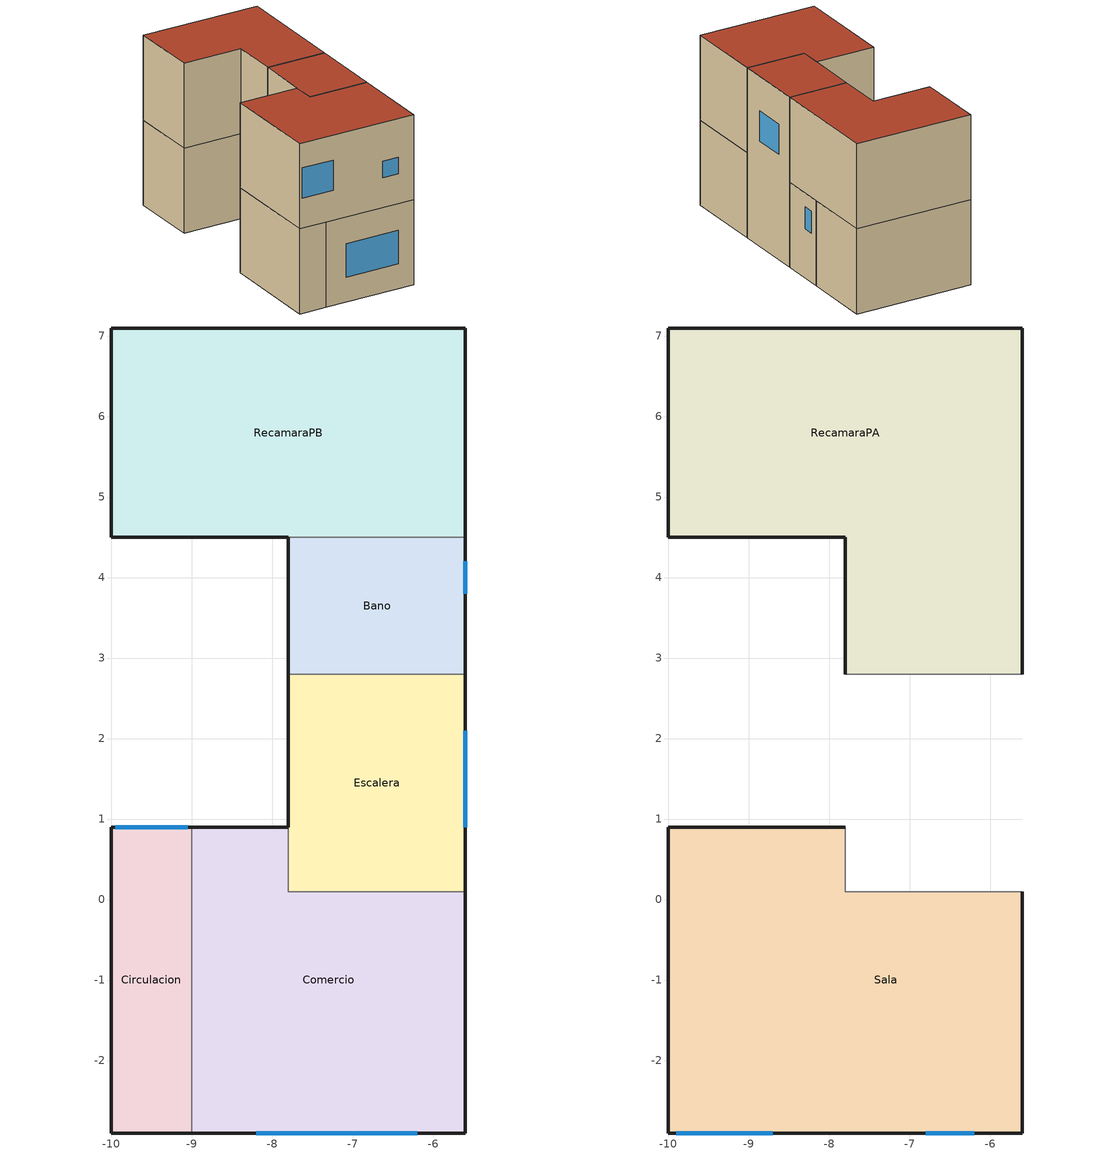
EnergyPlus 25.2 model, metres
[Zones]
Bano
 floor adiabatic (pisoPB): -5.6,4.5 -5.6,2.8 -7.8,2.8 -7.8,4.5 z0
 wall outside (muroExterior): -5.6,2.8 -5.6,4.5 / -7.8,4.5 -7.8,2.8 z0:3.1
 wall to Escalera (muroInterior): -7.8,2.8 -5.6,2.8 z0:3.1
 wall to RecamaraPB (muroInterior): -5.6,4.5 -7.8,4.5 z0:3.1
 window (ventana3mm): -5.6,3.8 -5.6,4.2 z1.8:2.6
Circulacion
 floor adiabatic (pisoPB): -9,0.9 -9,-2.9 -10,-2.9 -10,0.9 z0
 wall outside (muroExterior): -9,0.9 -10,0.9 -10,-2.9 -9,-2.9 z0:3.1
 wall to Comercio (muroInterior): -9,-2.9 -9,0.9 z0:3.1
 window (ventana3mm): -9.05,0.9 -9.95,0.9 z0.05:2.95
Comercio
 floor adiabatic (pisoPB): -9,-2.9 -9,0.9 -7.8,0.9 -7.8,0.1 -5.6,0.1 -5.6,-2.9 z0
 wall outside (muroExterior): -7.8,0.9 -9,0.9 / -9,-2.9 -5.6,-2.9 -5.6,0.1 z0:3.1
 wall to Escalera (muroInterior): -5.6,0.1 -7.8,0.1 -7.8,0.9 z0:3.1
 window (ventana3mm): -8.2,-2.9 -6.2,-2.9 z0.91:2.13
Escalera
 floor adiabatic (pisoPB): -5.6,2.8 -5.6,0.1 -7.8,0.1 -7.8,0.9 -7.8,2.8 z0
 wall outside (muroExterior): -5.6,0.1 -5.6,2.8 / -7.8,2.8 -7.8,0.9 z0:6.2
 wall to Sala (muroInterior): -7.8,0.9 -7.8,0.1 -5.6,0.1 z3.1:6.2
 wall to RecamaraPA (muroInterior): -5.6,2.8 -7.8,2.8 z3.1:6.2
 window (ventana3mm): -5.6,0.9 -5.6,2.1 z3.84:4.94
 roof outside (techoPA): -7.8,2.8 -7.8,0.9 -7.8,0.1 -5.6,0.1 -5.6,2.8 z6.2
RecamaraPB
 floor adiabatic (pisoPB): -5.6,7.1 -5.6,4.5 -7.8,4.5 -10,4.5 -10,7.1 z0
 wall outside (muroExterior): -5.6,4.5 -5.6,7.1 -10,7.1 -10,4.5 -7.8,4.5 z0:3.1
RecamaraPA
 floor to Bano (techoPB): -5.6,4.5 -5.6,2.8 -7.8,2.8 -7.8,4.5 z3.1
 floor to RecamaraPB (techoPB): -5.6,7.1 -5.6,4.5 -10,4.5 -10,7.1 z3.1
 wall outside (muroExterior): -5.6,2.8 -5.6,7.1 -10,7.1 -10,4.5 -7.8,4.5 -7.8,2.8 z3.1:6.2
 roof outside (techoPA): -5.6,2.8 -5.6,7.1 -10,7.1 -10,4.5 -7.8,4.5 -7.8,2.8 z6.2
Sala
 floor to Circulacion (techoPB): -9,0.9 -9,-2.9 -10,-2.9 -10,0.9 z3.1
 floor to Comercio (techoPB): -7.8,0.9 -7.8,0.1 -5.6,0.1 -5.6,-2.9 -9,-2.9 -9,0.9 z3.1
 wall outside (muroExterior): -7.8,0.9 -10,0.9 -10,-2.9 -5.6,-2.9 -5.6,0.1 z3.1:6.2
 window (ventana3mm): -6.8,-2.9 -6.2,-2.9 z4.2:4.8; -9.9,-2.9 -8.7,-2.9 z4.2:5.3
 roof outside (techoPA): -5.6,-2.9 -5.6,0.1 -7.8,0.1 -7.8,0.9 -10,0.9 -10,-2.9 z6.2
[Building]
Building 1: North Axis {deg}=-0
[Site:Location]
Cuidad.Mexico.Central: Latitude {deg}=39.7653; Longitude {deg}=39.7653; Time Zone {hr}=-6; Elevation {m}=2303; Keep Site Location Information=No
[Material] Thermal Absorptance=0.9
Name | Roughness | Thickness {m} | Conductivity {W/m-K} | Density {kg/m3} | Specific Heat {J/kg-K} | Solar Absorptance | Visible Absorptance
CAD12cm0p7 | MediumRough | 0.12 | 1.74 | 2300 | 1000 | 0.7 | 0.7
impermeabilizante0p1cma0p4 | Smooth | 0.001 | 0.55 | 1300 | 1460 | 0.4 | 0.4
mortero2cm0p4 | Rough | 0.02 | 0.72 | 1890 | 837 | 0.4 | 0.4
tabique14cma0p6 | Rough | 0.14 | 0.7 | 1970 | 800 | 0.6 | 0.6
yeso0p5cma0p3 | Smooth | 0.005 | 0.372 | 800 | 1000 | 0.3 | 0.3
[WindowMaterial:Glazing]
Clear 3mm: Optical Data Type=SpectralAverage; Thickness {m}=0.003; Solar Transmittance at Normal Incidence=0.837; Front Side Solar Reflectance at Normal Incidence=0.075; Back Side Solar Reflectance at Normal Incidence=0; Visible Transmittance at Normal Incidence=0.898; Front Side Visible Reflectance at Normal Incidence=0.081; Back Side Visible Reflectance at Normal Incidence=0; Infrared Transmittance at Normal Incidence=0; Front Side Infrared Hemispherical Emissivity=0.84; Back Side Infrared Hemispherical Emissivity=0.84; Conductivity {W/m-K}=0.9; Dirt Correction Factor for Solar and Visible Transmittance=1; Solar Diffusing=No
[Construction]
muroExterior: mortero2cm0p4, tabique14cma0p6, yeso0p5cma0p3
muroInterior: yeso0p5cma0p3, tabique14cma0p6, yeso0p5cma0p3
pisoPB: CAD12cm0p7
techoPA: impermeabilizante0p1cma0p4, mortero2cm0p4, CAD12cm0p7, mortero2cm0p4
techoPB: mortero2cm0p4, CAD12cm0p7, mortero2cm0p4
ventana3mm: Clear 3mm
[Zone] Multiplier=1; Part of Total Floor Area=Yes
Bano; Circulacion; Comercio; Escalera; RecamaraPA; RecamaraPB; Sala
[Space] Space Type=0p5cah
Name | Zone
S:Bano | Bano
S:Circulacion | Circulacion
S:Comercio | Comercio
S:Escalera | Escalera
S:RecamaraPA | RecamaraPA
S:RecamaraPB | RecamaraPB
S:Sala | Sala
[SpaceList]
0p5cah: S:RecamaraPB, S:Escalera, S:Comercio, S:RecamaraPA, S:Bano, S:Sala, S:Circulacion
[ZoneInfiltration:DesignFlowRate]
0p5cah: Zone or ZoneList or Space or SpaceList=0p5cah; Design Flow Rate Calculation Method=AirChanges/Hour; Air Changes per Hour {1/hr}=0.5; Density Basis=Outdoor
